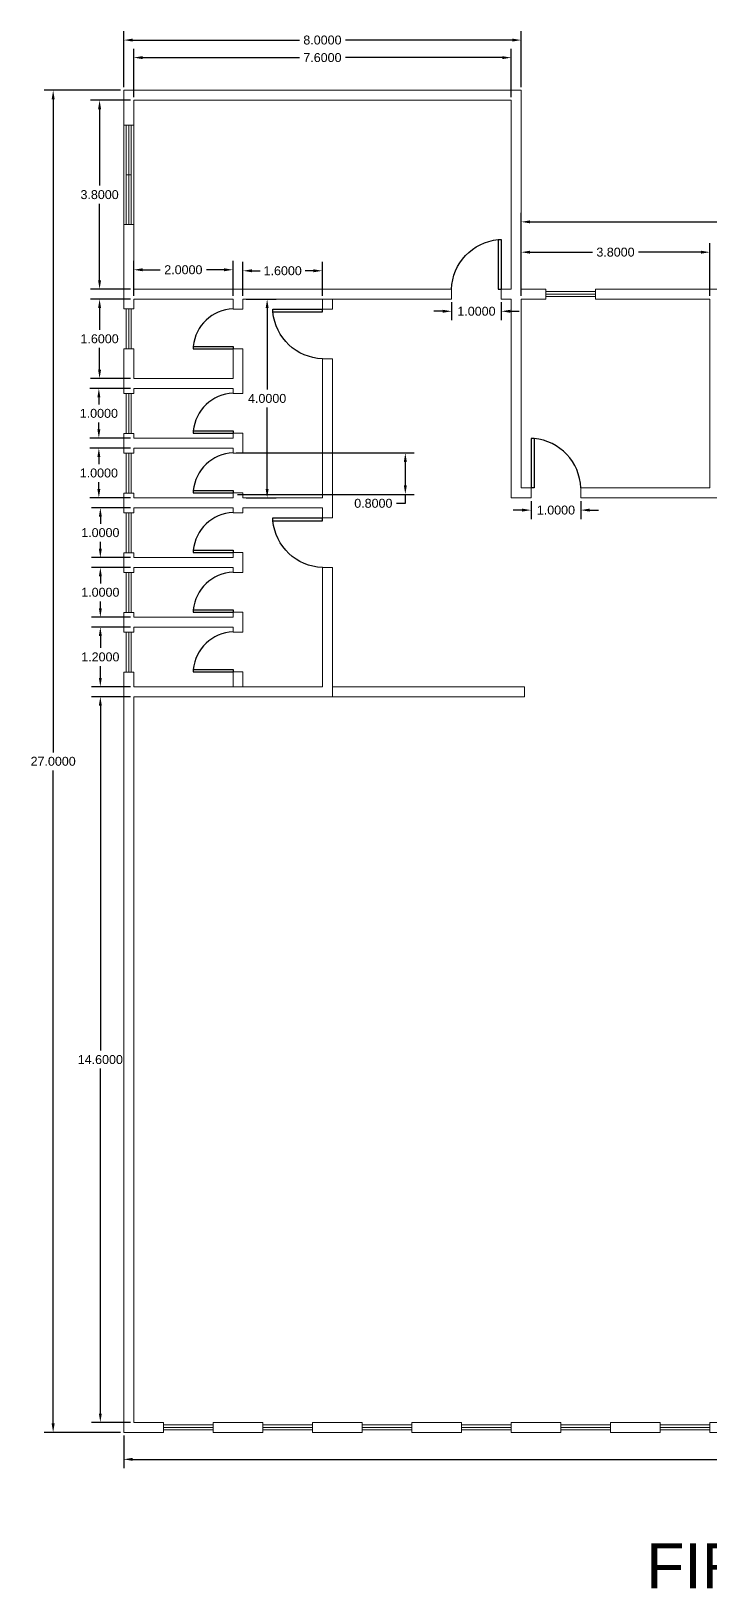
# Model space of a CAD drawing. Header units: inches. Extents: x 17 to 458, y 103 to 566.
# Drawn here: x 59.32 to 72.99, y 356.48 to 387.81 of the extents above; entities that cross this region are included whole.
import ezdxf

# ---------------------------------------------------------------- set-up
doc = ezdxf.new("R2010")
doc.units = ezdxf.units.IN
doc.header["$MEASUREMENT"] = 0
doc.layers.add('FUR', color=6, linetype='Continuous')
doc.styles.get("Standard").update_dxf_attribs({"font": 'arial.ttf'})
doc.dimstyles.get("Standard").update_dxf_attribs({"dimtxt": 0.18, "dimasz": 0.18, "dimexe": 0.18, "dimexo": 0.0625, "dimgap": 0.09, "dimtad": 0, "dimtih": 1, "dimtoh": 1, "dimdec": 4, "dimzin": 0, "dimdsep": 46, "dimtxsty": 'Standard', "dimcen": 0.09, "dimadec": 0, "dimazin": 0, "dimtfac": 1, "dimtdec": 4, "dimtofl": 0, "dimtmove": 0, "dimatfit": 3, "dimfxl": 1, "dimtolj": 1, "dimtzin": 0, "dimarcsym": 0})

# ---------------------------------------------------------------- blocks, each defined once
blk = doc.blocks.new('DESK4')
at = {"color": 0}
for p, q in [((0, 1), (-0.06, 1)), ((0, 0), (-0.06, 0))]:
    blk.add_line(p, q, dxfattribs=at)
blk.add_lwpolyline([(-0.06, 1), (-0.06, 0)], dxfattribs=at)
blk.add_lwpolyline([(0.945, 0, 0.376459), (0, 1), (0, 0)], format="xyb", dxfattribs=at)
blk = doc.blocks.new('*D10')
at = {"color": 0, "lineweight": -2, "transparency": 16777216}
for p, q in [((69.188, 382.486), (69.188, 383.547)), ((69.368, 383.367), (70.625, 383.367)), ((72.808, 383.367), (71.551, 383.367)), ((72.988, 382.486), (72.988, 383.547))]:
    blk.add_line(p, q, dxfattribs=at)
at = {"color": 0, "transparency": 16777216}
for points in [[(69.368, 383.397), (69.368, 383.337), (69.188, 383.367)], [(72.808, 383.397), (72.808, 383.337), (72.988, 383.367)]]:
    blk.add_solid(points, dxfattribs=at)
at = {"layer": 'Defpoints', "color": 0, "transparency": 16777216}
for p in [(72.988, 383.367), (69.188, 382.424), (72.988, 382.424)]:
    blk.add_point(p, dxfattribs=at)
at = {"color": 0, "lineweight": 0, "transparency": 16777216, "insert": (71.088, 383.367), "char_height": 0.18, "attachment_point": 5}
blk.add_mtext('\\A1;3.8000', dxfattribs=at)
blk = doc.blocks.new('*D11')
at = {"color": 0, "lineweight": -2, "transparency": 16777216}
for p, q in [((61.388, 386.486), (61.388, 387.461)), ((68.988, 386.486), (68.988, 387.461)), ((61.568, 387.281), (64.725, 387.281)), ((68.808, 387.281), (65.651, 387.281))]:
    blk.add_line(p, q, dxfattribs=at)
at = {"color": 0, "transparency": 16777216}
for points in [[(61.568, 387.311), (61.568, 387.251), (61.388, 387.281)], [(68.808, 387.311), (68.808, 387.251), (68.988, 387.281)]]:
    blk.add_solid(points, dxfattribs=at)
at = {"layer": 'Defpoints', "color": 0, "transparency": 16777216}
for p in [(68.988, 387.281), (61.388, 386.424), (68.988, 386.424)]:
    blk.add_point(p, dxfattribs=at)
at = {"color": 0, "lineweight": 0, "transparency": 16777216, "insert": (65.188, 387.281), "char_height": 0.18, "attachment_point": 5}
blk.add_mtext('\\A1;7.6000', dxfattribs=at)
blk = doc.blocks.new('*D14')
at = {"color": 0, "lineweight": -2, "transparency": 16777216}
for p, q in [((61.326, 386.424), (60.522, 386.424)), ((60.702, 386.244), (60.702, 384.706)), ((60.702, 382.804), (60.702, 384.342)), ((61.326, 382.624), (60.522, 382.624))]:
    blk.add_line(p, q, dxfattribs=at)
at = {"color": 0, "transparency": 16777216}
for points in [[(60.672, 386.244), (60.732, 386.244), (60.702, 386.424)], [(60.672, 382.804), (60.732, 382.804), (60.702, 382.624)]]:
    blk.add_solid(points, dxfattribs=at)
at = {"layer": 'Defpoints', "color": 0, "transparency": 16777216}
for p in [(61.388, 386.424), (60.702, 382.624), (61.388, 382.624)]:
    blk.add_point(p, dxfattribs=at)
at = {"color": 0, "lineweight": 0, "transparency": 16777216, "insert": (60.702, 384.524), "char_height": 0.18, "attachment_point": 5}
blk.add_mtext('\\A1;3.8000', dxfattribs=at)
blk = doc.blocks.new('*D15')
at = {"color": 0, "lineweight": -2, "transparency": 16777216}
for p, q in [((61.326, 382.424), (60.522, 382.424)), ((60.702, 382.244), (60.702, 381.805)), ((60.702, 381.004), (60.702, 381.442)), ((61.326, 380.824), (60.522, 380.824))]:
    blk.add_line(p, q, dxfattribs=at)
at = {"color": 0, "transparency": 16777216}
for points in [[(60.672, 382.244), (60.732, 382.244), (60.702, 382.424)], [(60.672, 381.004), (60.732, 381.004), (60.702, 380.824)]]:
    blk.add_solid(points, dxfattribs=at)
at = {"layer": 'Defpoints', "color": 0, "transparency": 16777216}
for p in [(61.388, 382.424), (60.702, 380.824), (61.388, 380.824)]:
    blk.add_point(p, dxfattribs=at)
at = {"color": 0, "lineweight": 0, "transparency": 16777216, "insert": (60.702, 381.624), "char_height": 0.18, "attachment_point": 5}
blk.add_mtext('\\A1;1.6000', dxfattribs=at)
blk = doc.blocks.new('*D16')
at = {"color": 0, "lineweight": -2, "transparency": 16777216}
for p, q in [((61.326, 380.624), (60.507, 380.624)), ((60.687, 380.444), (60.687, 380.305)), ((60.687, 379.804), (60.687, 379.942)), ((61.326, 379.624), (60.507, 379.624))]:
    blk.add_line(p, q, dxfattribs=at)
at = {"color": 0, "transparency": 16777216}
for points in [[(60.657, 380.444), (60.717, 380.444), (60.687, 380.624)], [(60.657, 379.804), (60.717, 379.804), (60.687, 379.624)]]:
    blk.add_solid(points, dxfattribs=at)
at = {"layer": 'Defpoints', "color": 0, "transparency": 16777216}
for p in [(61.388, 380.624), (60.687, 379.624), (61.388, 379.624)]:
    blk.add_point(p, dxfattribs=at)
at = {"color": 0, "lineweight": 0, "transparency": 16777216, "insert": (60.687, 380.124), "char_height": 0.18, "attachment_point": 5}
blk.add_mtext('\\A1;1.0000', dxfattribs=at)
blk = doc.blocks.new('*D17')
at = {"color": 0, "lineweight": -2, "transparency": 16777216}
for p, q in [((61.326, 379.424), (60.507, 379.424)), ((60.687, 379.244), (60.687, 379.105)), ((60.687, 378.604), (60.687, 378.742)), ((61.326, 378.424), (60.507, 378.424))]:
    blk.add_line(p, q, dxfattribs=at)
at = {"color": 0, "transparency": 16777216}
for points in [[(60.657, 379.244), (60.717, 379.244), (60.687, 379.424)], [(60.657, 378.604), (60.717, 378.604), (60.687, 378.424)]]:
    blk.add_solid(points, dxfattribs=at)
at = {"layer": 'Defpoints', "color": 0, "transparency": 16777216}
for p in [(61.388, 379.424), (60.687, 378.424), (61.388, 378.424)]:
    blk.add_point(p, dxfattribs=at)
at = {"color": 0, "lineweight": 0, "transparency": 16777216, "insert": (60.687, 378.924), "char_height": 0.18, "attachment_point": 5}
blk.add_mtext('\\A1;1.0000', dxfattribs=at)
blk = doc.blocks.new('*D18')
at = {"color": 0, "lineweight": -2, "transparency": 16777216}
for p, q in [((61.326, 378.224), (60.537, 378.224)), ((60.717, 378.044), (60.717, 377.905)), ((60.717, 377.404), (60.717, 377.542)), ((61.326, 377.224), (60.537, 377.224))]:
    blk.add_line(p, q, dxfattribs=at)
at = {"color": 0, "transparency": 16777216}
for points in [[(60.687, 378.044), (60.747, 378.044), (60.717, 378.224)], [(60.687, 377.404), (60.747, 377.404), (60.717, 377.224)]]:
    blk.add_solid(points, dxfattribs=at)
at = {"layer": 'Defpoints', "color": 0, "transparency": 16777216}
for p in [(61.388, 378.224), (60.717, 377.224), (61.388, 377.224)]:
    blk.add_point(p, dxfattribs=at)
at = {"color": 0, "lineweight": 0, "transparency": 16777216, "insert": (60.717, 377.724), "char_height": 0.18, "attachment_point": 5}
blk.add_mtext('\\A1;1.0000', dxfattribs=at)
blk = doc.blocks.new('*D19')
at = {"color": 0, "lineweight": -2, "transparency": 16777216}
for p, q in [((61.326, 377.024), (60.537, 377.024)), ((60.717, 376.844), (60.717, 376.705)), ((60.717, 376.204), (60.717, 376.342)), ((61.326, 376.024), (60.537, 376.024))]:
    blk.add_line(p, q, dxfattribs=at)
at = {"color": 0, "transparency": 16777216}
for points in [[(60.687, 376.844), (60.747, 376.844), (60.717, 377.024)], [(60.687, 376.204), (60.747, 376.204), (60.717, 376.024)]]:
    blk.add_solid(points, dxfattribs=at)
at = {"layer": 'Defpoints', "color": 0, "transparency": 16777216}
for p in [(61.388, 377.024), (60.717, 376.024), (61.388, 376.024)]:
    blk.add_point(p, dxfattribs=at)
at = {"color": 0, "lineweight": 0, "transparency": 16777216, "insert": (60.717, 376.524), "char_height": 0.18, "attachment_point": 5}
blk.add_mtext('\\A1;1.0000', dxfattribs=at)
blk = doc.blocks.new('*D20')
at = {"color": 0, "lineweight": -2, "transparency": 16777216}
for p, q in [((61.326, 375.824), (60.537, 375.824)), ((60.717, 375.644), (60.717, 375.405)), ((60.717, 374.804), (60.717, 375.042)), ((61.326, 374.624), (60.537, 374.624))]:
    blk.add_line(p, q, dxfattribs=at)
at = {"color": 0, "transparency": 16777216}
for points in [[(60.687, 375.644), (60.747, 375.644), (60.717, 375.824)], [(60.687, 374.804), (60.747, 374.804), (60.717, 374.624)]]:
    blk.add_solid(points, dxfattribs=at)
at = {"layer": 'Defpoints', "color": 0, "transparency": 16777216}
for p in [(60.717, 375.824), (61.388, 375.824), (61.388, 374.624)]:
    blk.add_point(p, dxfattribs=at)
at = {"color": 0, "lineweight": 0, "transparency": 16777216, "insert": (60.717, 375.224), "char_height": 0.18, "attachment_point": 5}
blk.add_mtext('\\A1;1.2000', dxfattribs=at)
blk = doc.blocks.new('*D21')
at = {"color": 0, "lineweight": -2, "transparency": 16777216}
for p, q in [((61.326, 374.424), (60.537, 374.424)), ((60.717, 374.244), (60.717, 367.305)), ((60.717, 360.004), (60.717, 366.942)), ((61.326, 359.824), (60.537, 359.824))]:
    blk.add_line(p, q, dxfattribs=at)
at = {"color": 0, "transparency": 16777216}
for points in [[(60.687, 374.244), (60.747, 374.244), (60.717, 374.424)], [(60.687, 360.004), (60.747, 360.004), (60.717, 359.824)]]:
    blk.add_solid(points, dxfattribs=at)
at = {"layer": 'Defpoints', "color": 0, "transparency": 16777216}
for p in [(61.388, 374.424), (60.717, 359.824), (61.388, 359.824)]:
    blk.add_point(p, dxfattribs=at)
at = {"color": 0, "lineweight": 0, "transparency": 16777216, "insert": (60.717, 367.124), "char_height": 0.18, "attachment_point": 5}
blk.add_mtext('\\A1;14.6000', dxfattribs=at)
blk = doc.blocks.new('*D22')
at = {"color": 0, "lineweight": -2, "transparency": 16777216}
for p, q in [((69.188, 382.686), (69.188, 384.157)), ((69.368, 383.977), (80.653, 383.977)), ((93.008, 383.977), (81.723, 383.977)), ((93.188, 382.686), (93.188, 384.157))]:
    blk.add_line(p, q, dxfattribs=at)
at = {"color": 0, "transparency": 16777216}
for points in [[(69.368, 384.007), (69.368, 383.947), (69.188, 383.977)], [(93.008, 384.007), (93.008, 383.947), (93.188, 383.977)]]:
    blk.add_solid(points, dxfattribs=at)
at = {"layer": 'Defpoints', "color": 0, "transparency": 16777216}
for p in [(69.188, 383.977), (69.188, 382.624), (93.188, 382.624)]:
    blk.add_point(p, dxfattribs=at)
at = {"color": 0, "lineweight": 0, "transparency": 16777216, "insert": (81.188, 383.977), "char_height": 0.18, "attachment_point": 5}
blk.add_mtext('\\A1;24.0000', dxfattribs=at)
blk = doc.blocks.new('*D23')
at = {"color": 0, "lineweight": -2, "transparency": 16777216}
for p, q in [((61.188, 386.686), (61.188, 387.814)), ((69.188, 386.686), (69.188, 387.814)), ((61.368, 387.634), (64.725, 387.634)), ((69.008, 387.634), (65.651, 387.634))]:
    blk.add_line(p, q, dxfattribs=at)
at = {"color": 0, "transparency": 16777216}
for points in [[(61.368, 387.664), (61.368, 387.604), (61.188, 387.634)], [(69.008, 387.664), (69.008, 387.604), (69.188, 387.634)]]:
    blk.add_solid(points, dxfattribs=at)
at = {"layer": 'Defpoints', "color": 0, "transparency": 16777216}
for p in [(69.188, 387.634), (61.188, 386.624), (69.188, 386.624)]:
    blk.add_point(p, dxfattribs=at)
at = {"color": 0, "lineweight": 0, "transparency": 16777216, "insert": (65.188, 387.634), "char_height": 0.18, "attachment_point": 5}
blk.add_mtext('\\A1;8.0000', dxfattribs=at)
blk = doc.blocks.new('*D24')
at = {"color": 0, "lineweight": -2, "transparency": 16777216}
for p, q in [((61.126, 386.624), (59.587, 386.624)), ((59.767, 386.444), (59.767, 373.305)), ((59.767, 359.804), (59.767, 372.942)), ((61.126, 359.624), (59.587, 359.624))]:
    blk.add_line(p, q, dxfattribs=at)
at = {"color": 0, "transparency": 16777216}
for points in [[(59.737, 386.444), (59.797, 386.444), (59.767, 386.624)], [(59.737, 359.804), (59.797, 359.804), (59.767, 359.624)]]:
    blk.add_solid(points, dxfattribs=at)
at = {"layer": 'Defpoints', "color": 0, "transparency": 16777216}
for p in [(61.188, 386.624), (59.767, 359.624), (61.188, 359.624)]:
    blk.add_point(p, dxfattribs=at)
at = {"color": 0, "lineweight": 0, "transparency": 16777216, "insert": (59.767, 373.124), "char_height": 0.18, "attachment_point": 5}
blk.add_mtext('\\A1;27.0000', dxfattribs=at)
blk = doc.blocks.new('*D25')
at = {"color": 0, "lineweight": -2, "transparency": 16777216}
for p, q in [((61.188, 359.561), (61.188, 358.902)), ((93.188, 359.561), (93.188, 358.902)), ((61.368, 359.082), (76.655, 359.082)), ((93.008, 359.082), (77.721, 359.082))]:
    blk.add_line(p, q, dxfattribs=at)
at = {"color": 0, "transparency": 16777216}
for points in [[(61.368, 359.112), (61.368, 359.052), (61.188, 359.082)], [(93.008, 359.112), (93.008, 359.052), (93.188, 359.082)]]:
    blk.add_solid(points, dxfattribs=at)
at = {"layer": 'Defpoints', "color": 0, "transparency": 16777216}
for p in [(61.188, 359.624), (93.188, 359.624), (61.188, 359.082)]:
    blk.add_point(p, dxfattribs=at)
at = {"color": 0, "lineweight": 0, "transparency": 16777216, "insert": (77.188, 359.082), "char_height": 0.18, "attachment_point": 5}
blk.add_mtext('\\A1;32.0000', dxfattribs=at)
blk = doc.blocks.new('*D31')
at = {"color": 0, "lineweight": -2, "transparency": 16777216}
for p, q in [((69.388, 378.361), (69.388, 377.998)), ((70.389, 378.361), (70.389, 377.998)), ((69.208, 378.178), (69.028, 378.178)), ((70.569, 378.178), (70.749, 378.178))]:
    blk.add_line(p, q, dxfattribs=at)
at = {"color": 0, "transparency": 16777216}
for points in [[(69.208, 378.208), (69.208, 378.148), (69.388, 378.178)], [(70.569, 378.208), (70.569, 378.148), (70.389, 378.178)]]:
    blk.add_solid(points, dxfattribs=at)
at = {"layer": 'Defpoints', "color": 0, "transparency": 16777216}
for p in [(69.388, 378.424), (70.389, 378.424), (69.388, 378.178)]:
    blk.add_point(p, dxfattribs=at)
at = {"color": 0, "lineweight": 0, "transparency": 16777216, "insert": (69.889, 378.178), "char_height": 0.18, "attachment_point": 5}
blk.add_mtext('\\A1;1.0000', dxfattribs=at)
blk = doc.blocks.new('*D32')
at = {"color": 0, "lineweight": -2, "transparency": 16777216}
for p, q in [((67.788, 382.361), (67.788, 381.998)), ((68.789, 382.361), (68.789, 381.998)), ((67.608, 382.178), (67.428, 382.178)), ((68.969, 382.178), (69.149, 382.178))]:
    blk.add_line(p, q, dxfattribs=at)
at = {"color": 0, "transparency": 16777216}
for points in [[(67.608, 382.208), (67.608, 382.148), (67.788, 382.178)], [(68.969, 382.208), (68.969, 382.148), (68.789, 382.178)]]:
    blk.add_solid(points, dxfattribs=at)
at = {"layer": 'Defpoints', "color": 0, "transparency": 16777216}
for p in [(67.788, 382.424), (68.789, 382.424), (67.788, 382.178)]:
    blk.add_point(p, dxfattribs=at)
at = {"color": 0, "lineweight": 0, "transparency": 16777216, "insert": (68.289, 382.178), "char_height": 0.18, "attachment_point": 5}
blk.add_mtext('\\A1;1.0000', dxfattribs=at)
blk = doc.blocks.new('*D44')
at = {"color": 0, "lineweight": -2, "transparency": 16777216}
for p, q in [((63.651, 382.424), (64.255, 382.424)), ((64.075, 382.244), (64.075, 380.605)), ((64.075, 378.604), (64.075, 380.242)), ((63.651, 378.424), (64.255, 378.424))]:
    blk.add_line(p, q, dxfattribs=at)
at = {"color": 0, "transparency": 16777216}
for points in [[(64.045, 382.244), (64.105, 382.244), (64.075, 382.424)], [(64.045, 378.604), (64.105, 378.604), (64.075, 378.424)]]:
    blk.add_solid(points, dxfattribs=at)
at = {"layer": 'Defpoints', "color": 0, "transparency": 16777216}
for p in [(63.588, 382.424), (63.588, 378.424), (64.075, 378.424)]:
    blk.add_point(p, dxfattribs=at)
at = {"color": 0, "lineweight": 0, "transparency": 16777216, "insert": (64.075, 380.424), "char_height": 0.18, "attachment_point": 5}
blk.add_mtext('\\A1;4.0000', dxfattribs=at)
blk = doc.blocks.new('*D45')
at = {"color": 0, "lineweight": -2, "transparency": 16777216}
for p, q in [((61.388, 382.486), (61.388, 383.193)), ((61.568, 383.013), (61.923, 383.013)), ((63.208, 383.013), (62.853, 383.013)), ((63.388, 382.486), (63.388, 383.193))]:
    blk.add_line(p, q, dxfattribs=at)
at = {"color": 0, "transparency": 16777216}
for points in [[(61.568, 383.043), (61.568, 382.983), (61.388, 383.013)], [(63.208, 383.043), (63.208, 382.983), (63.388, 383.013)]]:
    blk.add_solid(points, dxfattribs=at)
at = {"layer": 'Defpoints', "color": 0, "transparency": 16777216}
for p in [(63.388, 383.013), (61.388, 382.424), (63.388, 382.424)]:
    blk.add_point(p, dxfattribs=at)
at = {"color": 0, "lineweight": 0, "transparency": 16777216, "insert": (62.388, 383.013), "char_height": 0.18, "attachment_point": 5}
blk.add_mtext('\\A1;2.0000', dxfattribs=at)
blk = doc.blocks.new('*D46')
at = {"color": 0, "lineweight": -2, "transparency": 16777216}
for p, q in [((63.588, 382.486), (63.588, 383.173)), ((63.768, 382.993), (63.933, 382.993)), ((65.008, 382.993), (64.843, 382.993)), ((65.188, 382.486), (65.188, 383.173))]:
    blk.add_line(p, q, dxfattribs=at)
at = {"color": 0, "transparency": 16777216}
for points in [[(63.768, 383.023), (63.768, 382.963), (63.588, 382.993)], [(65.008, 383.023), (65.008, 382.963), (65.188, 382.993)]]:
    blk.add_solid(points, dxfattribs=at)
at = {"layer": 'Defpoints', "color": 0, "transparency": 16777216}
for p in [(65.188, 382.993), (63.588, 382.424), (65.188, 382.424)]:
    blk.add_point(p, dxfattribs=at)
at = {"color": 0, "lineweight": 0, "transparency": 16777216, "insert": (64.388, 382.993), "char_height": 0.18, "attachment_point": 5}
blk.add_mtext('\\A1;1.6000', dxfattribs=at)
blk = doc.blocks.new('*D47')
at = {"color": 0, "lineweight": -2, "transparency": 16777216}
for p, q in [((63.451, 379.328), (67.037, 379.328)), ((66.857, 379.148), (66.857, 378.674)), ((63.481, 378.494), (67.037, 378.494)), ((66.857, 378.314), (66.677, 378.314)), ((66.857, 378.494), (66.857, 378.314))]:
    blk.add_line(p, q, dxfattribs=at)
at = {"color": 0, "transparency": 16777216}
for points in [[(66.827, 379.148), (66.887, 379.148), (66.857, 379.328)], [(66.827, 378.674), (66.887, 378.674), (66.857, 378.494)]]:
    blk.add_solid(points, dxfattribs=at)
at = {"layer": 'Defpoints', "color": 0, "transparency": 16777216}
for p in [(63.388, 379.328), (63.419, 378.494), (66.857, 378.494)]:
    blk.add_point(p, dxfattribs=at)
at = {"color": 0, "lineweight": 0, "transparency": 16777216, "insert": (66.213, 378.314), "char_height": 0.18, "attachment_point": 5}
blk.add_mtext('\\A1;0.8000', dxfattribs=at)

msp = doc.modelspace()

# ---------------------------------------------------------------- linework, layer by layer
at = {"lineweight": 0}
for p, q in [((61.18805, 386.62357), (65.18805, 386.62357)), ((61.18805, 382.62357), (61.18805, 386.62357)), ((61.38805, 382.62357), (61.38805, 386.42357)), ((61.38805, 386.42357), (68.98805, 386.42357)), ((65.18805, 386.62357), (69.18805, 386.62357)), ((68.98805, 386.42357), (68.98805, 382.62357)), ((69.18805, 386.62357), (69.18805, 382.62357)), ((61.38805, 385.92357), (61.18805, 385.92357)), ((61.23805, 385.92357), (61.23805, 383.92357)), ((61.28805, 385.92357), (61.28805, 383.92357)), ((61.33805, 385.92357), (61.33805, 383.92357)), ((61.33805, 384.92357), (61.23805, 384.92357)), ((61.38805, 383.92357), (61.18805, 383.92357)), ((61.18805, 382.22751), (61.18805, 382.62357)), ((65.18805, 382.62357), (61.38805, 382.62357)), ((65.18805, 382.62357), (66.59848, 382.62357)), ((66.59848, 382.62357), (67.78805, 382.62357)), ((67.78805, 382.42357), (67.78805, 382.62357)), ((68.78805, 382.62357), (68.98805, 382.62357)), ((68.78805, 382.42357), (68.78805, 382.62357)), ((69.18805, 382.62357), (69.68805, 382.62357)), ((69.68805, 382.42357), (69.68805, 382.62357)), ((70.68805, 382.62357), (73.18805, 382.62357)), ((70.68805, 382.42357), (70.68805, 382.62357)), ((61.38805, 382.22751), (61.38805, 382.42357)), ((63.38805, 382.42357), (61.38805, 382.42357)), ((63.38805, 382.22357), (63.38805, 382.42357)), ((63.38805, 382.22357), (63.38805, 382.42357)), ((63.58805, 382.22357), (63.58805, 382.42357)), ((65.18805, 382.42357), (63.58805, 382.42357)), ((63.58805, 382.22357), (63.58805, 382.42357)), ((65.18805, 382.42357), (65.38805, 382.42357)), ((65.18805, 382.22357), (65.18805, 382.42357)), ((67.78805, 382.42357), (65.38805, 382.42357)), ((65.38805, 382.22357), (65.38805, 382.42357)), ((68.98805, 382.42357), (68.78805, 382.42357)), ((68.98805, 382.42357), (68.98805, 378.42357)), ((69.18805, 382.42357), (69.68805, 382.42357)), ((69.18805, 382.42357), (69.18805, 378.62357)), ((69.68805, 382.57357), (70.68805, 382.57357)), ((69.68805, 382.52357), (70.68805, 382.52357)), ((69.68805, 382.47357), (70.68805, 382.47357)), ((70.68805, 382.42357), (72.98805, 382.42357)), ((72.98805, 382.42357), (72.98805, 378.62357)), ((61.38805, 382.22751), (61.18805, 382.22751)), ((61.23805, 382.22751), (61.23805, 381.42357)), ((61.28805, 382.22751), (61.28805, 381.42357)), ((61.33805, 382.22751), (61.33805, 381.42357)), ((63.38805, 382.22357), (63.58805, 382.22357)), ((65.18805, 382.22357), (65.38805, 382.22357)), ((61.18805, 380.52311), (61.18805, 381.42357)), ((61.38805, 381.42357), (61.18805, 381.42357)), ((61.38805, 380.82357), (61.38805, 381.42357)), ((63.38805, 381.42357), (62.58805, 381.42357)), ((63.38805, 380.82357), (63.38805, 381.47157)), ((63.38805, 380.82357), (63.38805, 381.42357)), ((63.38805, 381.42357), (63.58805, 381.42357)), ((63.58805, 380.52357), (63.58805, 381.42357)), ((63.58805, 380.52357), (63.58805, 381.42357)), ((65.18805, 378.42357), (65.18805, 381.22357)), ((65.18805, 381.22357), (65.38805, 381.22357)), ((65.38805, 378.02357), (65.38805, 381.22357)), ((63.38805, 380.82357), (61.38805, 380.82357)), ((61.38805, 380.52311), (61.18805, 380.52311)), ((61.23805, 380.52311), (61.23805, 379.71917)), ((61.28805, 380.52311), (61.28805, 379.71917)), ((61.33805, 380.52311), (61.33805, 379.71917)), ((61.38805, 380.52311), (61.38805, 380.62357)), ((63.38805, 380.62357), (61.38805, 380.62357)), ((63.38805, 380.52357), (63.38805, 380.62357)), ((63.38805, 380.52357), (63.38805, 380.62357)), ((63.38805, 380.52357), (63.58805, 380.52357)), ((61.18805, 379.32311), (61.18805, 379.71917)), ((61.38805, 379.71917), (61.18805, 379.71917)), ((61.38805, 379.62357), (61.38805, 379.71917)), ((63.38805, 379.62357), (61.38805, 379.62357)), ((63.38805, 379.62357), (63.38805, 379.77157)), ((63.38805, 379.62357), (63.38805, 379.72357)), ((63.38805, 379.72357), (63.58805, 379.72357)), ((63.58805, 379.32357), (63.58805, 379.72357)), ((63.58805, 379.32357), (63.58805, 379.72357)), ((61.38805, 379.32311), (61.18805, 379.32311)), ((61.23805, 379.32311), (61.23805, 378.51917)), ((61.28805, 379.32311), (61.28805, 378.51917)), ((61.33805, 379.32311), (61.33805, 378.51917)), ((61.38805, 379.32311), (61.38805, 379.42357)), ((63.38805, 379.42357), (61.38805, 379.42357)), ((63.38805, 379.32357), (63.38805, 379.42357)), ((63.38805, 379.32357), (63.38805, 379.42357)), ((63.38805, 379.32357), (63.58805, 379.32357)), ((63.38805, 378.42357), (63.38805, 378.57157)), ((69.18805, 378.62357), (69.44781, 378.62357)), ((69.18805, 378.62357), (69.38805, 378.62357)), ((69.38805, 378.62357), (69.38805, 378.42357)), ((70.38805, 378.62357), (72.98805, 378.62357)), ((70.38896, 378.62357), (72.98805, 378.62357)), ((70.38896, 378.62357), (70.38896, 378.42357)), ((61.18805, 378.12311), (61.18805, 378.51917)), ((61.38805, 378.51917), (61.18805, 378.51917)), ((61.38805, 378.42357), (61.38805, 378.51917)), ((63.38805, 378.42357), (61.38805, 378.42357)), ((63.38805, 378.42357), (63.38805, 378.52357)), ((63.38805, 378.52357), (63.58805, 378.52357)), ((63.58805, 378.42357), (63.58805, 378.52357)), ((63.58805, 378.42357), (63.58805, 378.52357)), ((63.58805, 378.42357), (65.18805, 378.42357)), ((68.98805, 378.42357), (69.38805, 378.42357)), ((70.38896, 378.42357), (73.38805, 378.42357)), ((61.38805, 378.12311), (61.18805, 378.12311)), ((61.23805, 378.12311), (61.23805, 377.31917)), ((61.28805, 378.12311), (61.28805, 377.31917)), ((61.33805, 378.12311), (61.33805, 377.31917)), ((61.38805, 378.12311), (61.38805, 378.22357)), ((63.38805, 378.22357), (61.38805, 378.22357)), ((63.38805, 378.12357), (63.38805, 378.22357)), ((63.38805, 378.12357), (63.38805, 378.22357)), ((63.38805, 378.12357), (63.58805, 378.12357)), ((63.58805, 378.12357), (63.58805, 378.22357)), ((63.58805, 378.22357), (65.18805, 378.22357)), ((63.58805, 378.12357), (63.58805, 378.22357)), ((65.18805, 378.02357), (65.18805, 378.22357)), ((65.18805, 378.02357), (65.38805, 378.02357)), ((61.18805, 376.92311), (61.18805, 377.31917)), ((61.38805, 377.31917), (61.18805, 377.31917)), ((61.38805, 377.22357), (61.38805, 377.31917)), ((63.38805, 377.22357), (63.38805, 377.37157)), ((63.38805, 377.22357), (63.38805, 377.32357)), ((63.38805, 377.32357), (63.58805, 377.32357)), ((63.58805, 376.92357), (63.58805, 377.32357)), ((63.58805, 376.92357), (63.58805, 377.32357)), ((63.38805, 377.22357), (61.38805, 377.22357)), ((61.38805, 376.92311), (61.38805, 377.02357)), ((63.38805, 377.02357), (61.38805, 377.02357)), ((63.38805, 376.92357), (63.38805, 377.02357)), ((63.38805, 376.92357), (63.38805, 377.02357)), ((65.18805, 374.62357), (65.18805, 377.02357)), ((65.18805, 377.02357), (65.38805, 377.02357)), ((65.38805, 374.62357), (65.38805, 377.02357)), ((61.38805, 376.92311), (61.18805, 376.92311)), ((61.23805, 376.92311), (61.23805, 376.11917)), ((61.28805, 376.92311), (61.28805, 376.11917)), ((61.33805, 376.92311), (61.33805, 376.11917)), ((63.38805, 376.92357), (63.58805, 376.92357)), ((61.18805, 375.72311), (61.18805, 376.11917)), ((61.38805, 376.11917), (61.18805, 376.11917)), ((61.38805, 376.02357), (61.38805, 376.11917)), ((63.38805, 376.02357), (63.38805, 376.17157)), ((63.38805, 376.02357), (63.38805, 376.12357)), ((63.38805, 376.12357), (63.58805, 376.12357)), ((63.58805, 375.72357), (63.58805, 376.12357)), ((63.58805, 375.72357), (63.58805, 376.12357)), ((63.38805, 376.02357), (61.38805, 376.02357)), ((61.38805, 375.72311), (61.38805, 375.82357)), ((63.38805, 375.82357), (61.38805, 375.82357)), ((63.38805, 375.72357), (63.38805, 375.82357)), ((63.38805, 375.72357), (63.38805, 375.82357)), ((61.38805, 375.72311), (61.18805, 375.72311)), ((61.23805, 375.72311), (61.23805, 374.91917)), ((61.28805, 375.72311), (61.28805, 374.91917)), ((61.33805, 375.72311), (61.33805, 374.91917)), ((63.38805, 375.72357), (63.58805, 375.72357)), ((61.18805, 374.62357), (61.18805, 374.91917)), ((61.38805, 374.91917), (61.18805, 374.91917)), ((61.38805, 374.62357), (61.38805, 374.91917)), ((63.38805, 374.62357), (63.38805, 374.97157)), ((63.38805, 374.62357), (63.38805, 374.92357)), ((63.38805, 374.92357), (63.58805, 374.92357)), ((63.58805, 374.62357), (63.58805, 374.92357)), ((63.58805, 374.62357), (63.58805, 374.92357)), ((61.18805, 359.62357), (61.18805, 374.62357)), ((65.18805, 374.62357), (61.38805, 374.62357)), ((65.38805, 374.62357), (65.38805, 374.42357)), ((69.25881, 374.62357), (65.38805, 374.62357)), ((61.38805, 359.82357), (61.38805, 374.42357)), ((65.38805, 374.42357), (61.38805, 374.42357)), ((69.25881, 374.42357), (61.38805, 374.42357)), ((61.98805, 359.82357), (61.38805, 359.82357)), ((61.98805, 359.82357), (61.38805, 359.82357)), ((61.98805, 359.82357), (61.98805, 359.62357)), ((62.98805, 359.77357), (61.98805, 359.77357)), ((63.98805, 359.82357), (62.98805, 359.82357)), ((63.98805, 359.82357), (62.98805, 359.82357)), ((62.98805, 359.82357), (62.98805, 359.62357)), ((63.98805, 359.82357), (63.98805, 359.62357)), ((64.98805, 359.77357), (63.98805, 359.77357)), ((65.98805, 359.82357), (64.98805, 359.82357)), ((65.98805, 359.82357), (64.98805, 359.82357)), ((64.98805, 359.82357), (64.98805, 359.62357)), ((65.98805, 359.82357), (65.98805, 359.62357)), ((66.98805, 359.77357), (65.98805, 359.77357)), ((67.98805, 359.82357), (66.98805, 359.82357)), ((67.98805, 359.82357), (66.98805, 359.82357)), ((66.98805, 359.82357), (66.98805, 359.62357)), ((67.98805, 359.82357), (67.98805, 359.62357)), ((68.98805, 359.77357), (67.98805, 359.77357)), ((69.98805, 359.82357), (68.98805, 359.82357)), ((69.98805, 359.82357), (68.98805, 359.82357)), ((68.98805, 359.82357), (68.98805, 359.62357)), ((69.98805, 359.82357), (69.98805, 359.62357)), ((70.98805, 359.77357), (69.98805, 359.77357)), ((71.98805, 359.82357), (70.98805, 359.82357)), ((71.98805, 359.82357), (70.98805, 359.82357)), ((70.98805, 359.82357), (70.98805, 359.62357)), ((71.98805, 359.82357), (71.98805, 359.62357)), ((72.98805, 359.77357), (71.98805, 359.77357)), ((73.98805, 359.82357), (72.98805, 359.82357)), ((73.98805, 359.82357), (72.98805, 359.82357)), ((72.98805, 359.82357), (72.98805, 359.62357)), ((61.98805, 359.62357), (61.18805, 359.62357)), ((61.98805, 359.62357), (61.18805, 359.62357)), ((62.98805, 359.72357), (61.98805, 359.72357)), ((62.98805, 359.67357), (61.98805, 359.67357)), ((63.98805, 359.62357), (62.98805, 359.62357)), ((63.98805, 359.62357), (62.98805, 359.62357)), ((64.98805, 359.72357), (63.98805, 359.72357)), ((64.98805, 359.67357), (63.98805, 359.67357)), ((65.98805, 359.62357), (64.98805, 359.62357)), ((65.98805, 359.62357), (64.98805, 359.62357)), ((66.98805, 359.72357), (65.98805, 359.72357)), ((66.98805, 359.67357), (65.98805, 359.67357)), ((67.98805, 359.62357), (66.98805, 359.62357)), ((67.98805, 359.62357), (66.98805, 359.62357)), ((68.98805, 359.72357), (67.98805, 359.72357)), ((68.98805, 359.67357), (67.98805, 359.67357)), ((69.98805, 359.62357), (68.98805, 359.62357)), ((69.98805, 359.62357), (68.98805, 359.62357)), ((70.98805, 359.72357), (69.98805, 359.72357)), ((70.98805, 359.67357), (69.98805, 359.67357)), ((71.98805, 359.62357), (70.98805, 359.62357)), ((71.98805, 359.62357), (70.98805, 359.62357)), ((72.98805, 359.72357), (71.98805, 359.72357)), ((72.98805, 359.67357), (71.98805, 359.67357)), ((73.98805, 359.62357), (72.98805, 359.62357))]:
    msp.add_line(p, q, dxfattribs=at)
at = {"color": 6, "lineweight": 0}
for p, q in [((68.98805, 374.62357), (69.18805, 374.62357)), ((69.25881, 374.62357), (69.25881, 374.42357))]:
    msp.add_line(p, q, dxfattribs=at)

# ---------------------------------------------------------------- block references
at = {"layer": 'FUR', "color": 40, "lineweight": 0, "true_color": 0xf8d731, "yscale": 0.99599986897069, "zscale": 0.99599986897069}
for p, xscale in [((68.72829, 382.62357), -0.99599986897069), ((69.44781, 378.62357), 0.99599986897069)]:
    msp.add_blockref('DESK4', p, dxfattribs=dict(at, xscale=xscale))
at = {"layer": 'FUR', "color": 40, "lineweight": 0, "true_color": 0xf8d731, "rotation": 90}
for p, xscale, yscale, zscale in [((63.38805, 381.47157), 0.8, 0.8, 0.8), ((65.18805, 382.16381), -0.99599986897069, 0.99599986897069, 0.99599986897069), ((63.38805, 379.77157), 0.8, 0.8, 0.8), ((63.38805, 378.57157), 0.8, 0.8, 0.8), ((63.38805, 377.37157), 0.8, 0.8, 0.8), ((65.18805, 377.96381), -0.99599986897069, 0.99599986897069, 0.99599986897069), ((63.38805, 376.17157), 0.8, 0.8, 0.8), ((63.38805, 374.97157), 0.8, 0.8, 0.8)]:
    msp.add_blockref('DESK4', p, dxfattribs=dict(at, xscale=xscale, yscale=yscale, zscale=zscale))

# ---------------------------------------------------------------- texts
at = {"lineweight": 0, "insert": (71.70718, 357.38958), "char_height": 0.9, "attachment_point": 1}
msp.add_mtext_dynamic_manual_height_columns('FIRST FLOOR', width=10.9522853, gutter_width=1, heights=[0], dxfattribs=at)

# ---------------------------------------------------------------- dimensions: what is measured, and where the dimension line sits
at = {"color": 1, "lineweight": 0}
for base, p1, p2, picture, middle in [((69.18805, 387.63354), (61.18805, 386.62357), (69.18805, 386.62357), '*D23', (65.18805, 387.63354)), ((69.18805, 383.97724), (93.18805, 382.62357), (69.18805, 382.62357), '*D22', (81.18805, 383.97724)), ((63.38805, 383.01303), (61.38805, 382.42357), (63.38805, 382.42357), '*D45', (62.38805, 383.01303)), ((65.18805, 382.9928), (63.58805, 382.42357), (65.18805, 382.42357), '*D46', (64.38805, 382.9928)), ((61.18805, 359.08181), (93.18805, 359.62357), (61.18805, 359.62357), '*D25', (77.18805, 359.08181))]:
    dim = msp.add_linear_dim(base=base, p1=p1, p2=p2, dimstyle='Standard', dxfattribs=at)
    dim.commit()
    dim.dimension.update_dxf_attribs({"geometry": picture, "text_midpoint": middle})
at = {"color": 3, "lineweight": 0}
for base, p1, p2, picture, middle in [((68.98805, 387.28148), (61.38805, 386.42357), (68.98805, 386.42357), '*D11', (65.18805, 387.28148)), ((72.98805, 383.36739), (69.18805, 382.42357), (72.98805, 382.42357), '*D10', (71.08805, 383.36739))]:
    dim = msp.add_linear_dim(base=base, p1=p1, p2=p2, dimstyle='Standard', dxfattribs=at)
    dim.commit()
    dim.dimension.update_dxf_attribs({"geometry": picture, "text_midpoint": middle})
at = {"color": 1, "lineweight": 0}
for base, p1, p2, picture, middle in [((59.76675, 359.62357), (61.18805, 386.62357), (61.18805, 359.62357), '*D24', (59.76675, 373.12357)), ((64.07505, 378.42357), (63.58805, 382.42357), (63.58805, 378.42357), '*D44', (64.07505, 380.42357))]:
    dim = msp.add_linear_dim(base=base, p1=p1, p2=p2, angle=90, dimstyle='Standard', dxfattribs=at)
    dim.commit()
    dim.dimension.update_dxf_attribs({"geometry": picture, "text_midpoint": middle})
at = {"color": 3, "lineweight": 0}
for base, p1, p2, picture, middle in [((60.70232, 382.62357), (61.38805, 386.42357), (61.38805, 382.62357), '*D14', (60.70232, 384.52357)), ((60.70232, 380.82357), (61.38805, 382.42357), (61.38805, 380.82357), '*D15', (60.70232, 381.62357)), ((60.68677, 379.62357), (61.38805, 380.62357), (61.38805, 379.62357), '*D16', (60.68677, 380.12357)), ((60.68677, 378.42357), (61.38805, 379.42357), (61.38805, 378.42357), '*D17', (60.68677, 378.92357)), ((60.71677, 377.22357), (61.38805, 378.22357), (61.38805, 377.22357), '*D18', (60.71677, 377.72357)), ((60.71677, 376.02357), (61.38805, 377.02357), (61.38805, 376.02357), '*D19', (60.71677, 376.52357)), ((60.71677, 375.82357), (61.38805, 374.62357), (61.38805, 375.82357), '*D20', (60.71677, 375.22357)), ((60.71677, 359.82357), (61.38805, 374.42357), (61.38805, 359.82357), '*D21', (60.71677, 367.12357))]:
    dim = msp.add_linear_dim(base=base, p1=p1, p2=p2, angle=90, dimstyle='Standard', dxfattribs=at)
    dim.commit()
    dim.dimension.update_dxf_attribs({"geometry": picture, "text_midpoint": middle})
at = {"color": 1, "lineweight": 0}
for base, p1, p2, picture, middle in [((67.78805, 382.17806), (68.78896, 382.42357), (67.78805, 382.42357), '*D32', (68.28851, 382.17806)), ((69.38805, 378.17806), (70.38896, 378.42357), (69.38805, 378.42357), '*D31', (69.88851, 378.17806))]:
    dim = msp.add_linear_dim(base=base, p1=p1, p2=p2, text='1.0000', dimstyle='Standard', dxfattribs=at)
    dim.commit()
    dim.dimension.update_dxf_attribs({"geometry": picture, "text_midpoint": middle})
dim = msp.add_linear_dim(base=(66.85674, 378.49356), p1=(63.38805, 379.32751), p2=(63.41892, 378.49356), angle=90, text='0.8000', dimstyle='Standard', dxfattribs=at)
dim.commit()
dim.dimension.update_dxf_attribs({"geometry": '*D47', "text_midpoint": (66.21341, 378.31356), "dimtype": 160})

doc.saveas('drawing.dxf')
